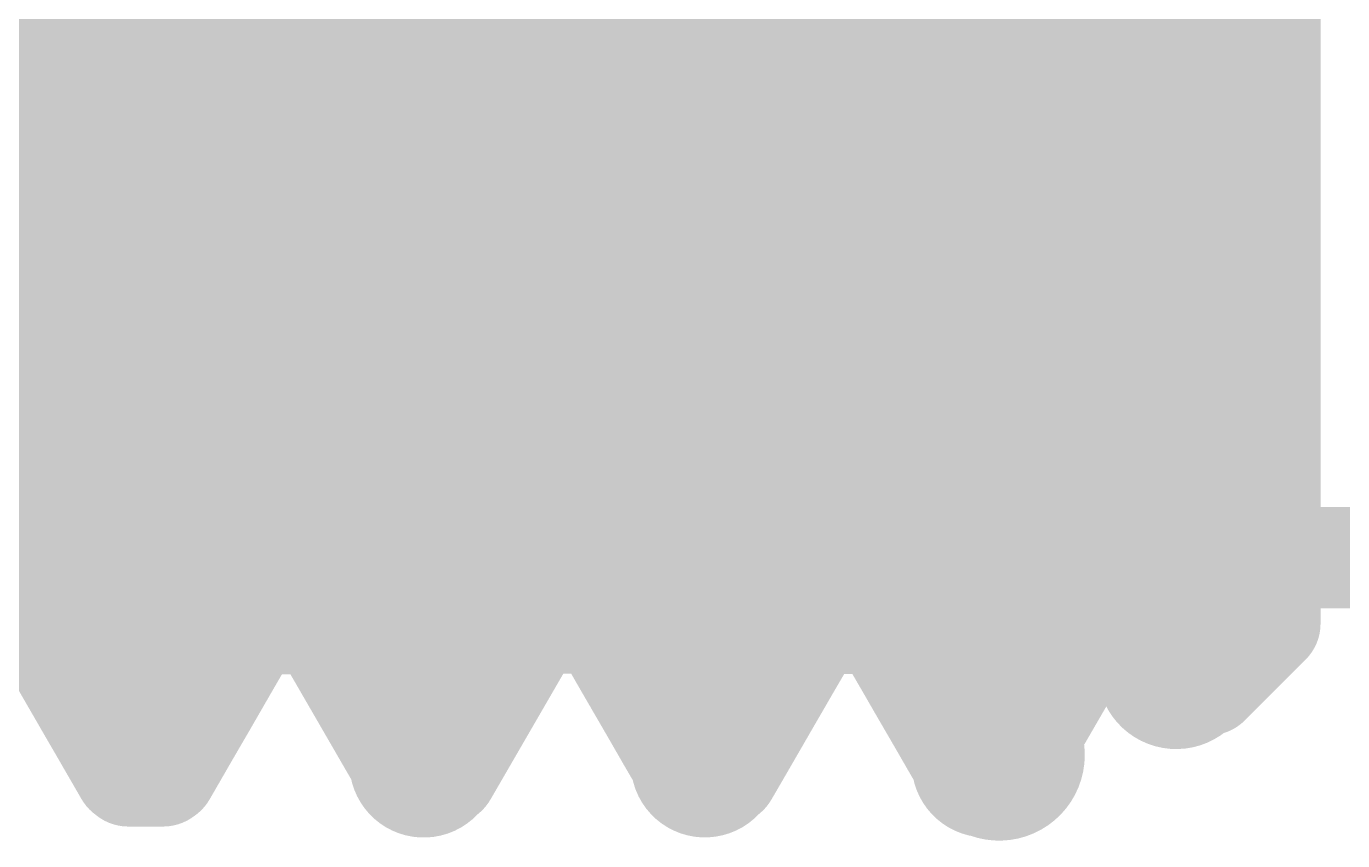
# Model space of a CAD drawing. Header units: millimetres. Extents: x 6.83 to 16.18, y 4.59 to 12.3.
# Drawn here: x 6.8978 to 7.0276, y 5.6337 to 5.714 of the extents above; entities that cross this region are included whole.
import ezdxf

# ---------------------------------------------------------------- set-up
doc = ezdxf.new("R2010")
doc.units = ezdxf.units.MM
doc.header["$MEASUREMENT"] = 0
doc.layers.add('TopOverlay', color=2, linetype='Continuous')

msp = doc.modelspace()

# ---------------------------------------------------------------- linework, layer by layer
at = {"layer": 'TopOverlay', "const_width": 0.01}
for points in [[(7.02041, 5.65514), (7.02041, 5.86714)], [(6.90941, 5.67014), (6.90941, 5.76114)], [(6.95214, 5.70506), (6.95353, 5.73563)], [(6.89348, 5.73255), (6.89484, 5.70298)], [(6.92118, 5.73258), (6.92253, 5.70304)], [(6.97659, 5.73227), (6.97795, 5.7027)], [(6.97975, 5.70317), (6.9811, 5.73273)], [(7.00428, 5.73255), (7.00564, 5.70298)], [(7.01685, 5.71016), (7.01744, 5.73157)], [(6.92452, 5.70683), (6.92559, 5.72992)], [(6.95907, 5.70521), (6.9602, 5.72972)], [(6.94906, 5.72839), (6.95045, 5.69882)], [(6.99754, 5.72829), (6.99893, 5.69868)], [(6.89649, 5.70001), (6.8978, 5.72794)], [(7.0145, 5.70573), (7.01549, 5.7271)], [(6.93038, 5.68643), (6.93238, 5.72687)], [(6.91456, 5.72546), (6.91592, 5.69696)], [(6.94226, 5.72556), (6.94361, 5.697)], [(6.94395, 5.70831), (6.94462, 5.7252)], [(6.96996, 5.72554), (6.97131, 5.69698)], [(6.97165, 5.70833), (6.97232, 5.72521)], [(6.99935, 5.70833), (7.00002, 5.72521)], [(6.90232, 5.72373), (6.90301, 5.70623)], [(6.90578, 5.72375), (6.90647, 5.70622)], [(6.9127, 5.70623), (6.9134, 5.72373)], [(6.93002, 5.72375), (6.93071, 5.70622)], [(6.94076, 5.71499), (6.9411, 5.72389)], [(6.95772, 5.72373), (6.95841, 5.70623)], [(6.9681, 5.70623), (6.9688, 5.72373)], [(6.98542, 5.72373), (6.98611, 5.70623)], [(6.9958, 5.70615), (6.9965, 5.72378)], [(6.93354, 5.7223), (6.93426, 5.70411)], [(6.96124, 5.72228), (6.96196, 5.70409)], [(6.98618, 5.69363), (6.98757, 5.72222)], [(6.98894, 5.72229), (6.98966, 5.70409)], [(7.01039, 5.72212), (7.01124, 5.6917)], [(6.90305, 5.69304), (6.90443, 5.72142)], [(7.00702, 5.69481), (7.00823, 5.71974)], [(6.94041, 5.70636), (6.94076, 5.71499)], [(7.01627, 5.69071), (7.01685, 5.71016)], [(6.94329, 5.69264), (6.94395, 5.70831)], [(6.97099, 5.69266), (6.97165, 5.70833)], [(6.99869, 5.69266), (6.99935, 5.70833)], [(6.90301, 5.70623), (6.9037, 5.69009)], [(6.90647, 5.70622), (6.90716, 5.69001)], [(6.91201, 5.69009), (6.9127, 5.70623)], [(6.92345, 5.68639), (6.92452, 5.70683)], [(6.93071, 5.70622), (6.9314, 5.69001)], [(6.93972, 5.6903), (6.94041, 5.70636)], [(6.95841, 5.70623), (6.9591, 5.69009)], [(6.96741, 5.69009), (6.9681, 5.70623)], [(6.98611, 5.70623), (6.9868, 5.69009)], [(6.99509, 5.68988), (6.9958, 5.70615)], [(6.95076, 5.68016), (6.95214, 5.70506)], [(6.95795, 5.68416), (6.95907, 5.70521)], [(7.01352, 5.68708), (7.0145, 5.70573)], [(6.93426, 5.70411), (6.93498, 5.68746)], [(6.96196, 5.70409), (6.96268, 5.68743)], [(6.98966, 5.70409), (6.99038, 5.68744)], [(6.89484, 5.70298), (6.89619, 5.67891)], [(6.92253, 5.70304), (6.92389, 5.67894)], [(6.97795, 5.7027), (6.97931, 5.67869)], [(6.9784, 5.67924), (6.97975, 5.70317)], [(7.00564, 5.70298), (7.00699, 5.67901)], [(6.89518, 5.67741), (6.89649, 5.70001)], [(6.94262, 5.67839), (6.94329, 5.69264)], [(6.97032, 5.67842), (6.97099, 5.69266)], [(6.99802, 5.67841), (6.99869, 5.69266)], [(7.01124, 5.6917), (7.0121, 5.66813)], [(7.01569, 5.67425), (7.01627, 5.69071)], [(6.9037, 5.69009), (6.90439, 5.67558)], [(6.90716, 5.69001), (6.90786, 5.67555)], [(6.91132, 5.67558), (6.91201, 5.69009)], [(6.9314, 5.69001), (6.93209, 5.67555)], [(6.93903, 5.67582), (6.93972, 5.6903)], [(6.9591, 5.69009), (6.95979, 5.67558)], [(6.96672, 5.67558), (6.96741, 5.69009)], [(6.9868, 5.69009), (6.98749, 5.67558)], [(6.99442, 5.67558), (6.99509, 5.68988)], [(6.93498, 5.68746), (6.9357, 5.67294)], [(6.96268, 5.68743), (6.9634, 5.67291)], [(6.99038, 5.68744), (6.9911, 5.67292)], [(6.92317, 5.68193), (6.92345, 5.6864)], [(6.92975, 5.67668), (6.93038, 5.6864)], [(6.90933, 5.68214), (6.917, 5.68214)], [(6.92289, 5.67759), (6.92317, 5.68193)], [(6.92261, 5.67349), (6.92289, 5.67759)], [(6.94196, 5.66583), (6.94262, 5.67839)], [(6.96966, 5.66586), (6.97032, 5.67842)], [(6.99736, 5.66585), (6.99802, 5.67841)], [(6.92943, 5.67221), (6.92975, 5.67668)], [(6.90439, 5.67558), (6.90509, 5.66306)], [(6.90786, 5.67555), (6.90855, 5.66331)], [(6.91063, 5.66306), (6.91132, 5.67558)], [(6.91427, 5.66655), (6.91479, 5.67582)], [(6.93209, 5.67555), (6.93279, 5.66331)], [(6.93877, 5.67113), (6.93903, 5.67582)], [(6.95979, 5.67558), (6.96049, 5.66306)], [(6.96603, 5.66306), (6.96672, 5.67558)], [(6.98749, 5.67558), (6.98819, 5.66306)], [(6.99379, 5.66367), (6.99442, 5.67558)], [(6.92232, 5.66977), (6.92261, 5.67349)], [(6.9357, 5.67294), (6.93642, 5.66089)], [(6.9634, 5.67291), (6.96412, 5.66087)], [(6.9911, 5.67292), (6.99182, 5.66087)], [(6.92912, 5.66821), (6.92943, 5.67221)], [(6.93851, 5.66655), (6.93877, 5.67113)], [(6.83331, 5.67014), (6.90951, 5.67014)], [(6.92204, 5.66649), (6.92232, 5.66977)], [(6.92881, 5.66477), (6.92912, 5.66821)], [(6.91401, 5.66219), (6.91427, 5.66655)], [(6.92176, 5.66366), (6.92204, 5.66649)], [(6.93825, 5.66219), (6.93851, 5.66655)], [(6.94129, 5.65555), (6.94196, 5.66583)], [(6.969, 5.65557), (6.96966, 5.66586)], [(6.9967, 5.65557), (6.99736, 5.66585)], [(6.90855, 5.66331), (6.90924, 5.65346)], [(6.93279, 5.66331), (6.93348, 5.65346)], [(6.91375, 5.65816), (6.91401, 5.66219)], [(6.93799, 5.65816), (6.93825, 5.66219)], [(6.93642, 5.66089), (6.93714, 5.65112)], [(6.96412, 5.66087), (6.96484, 5.65109)], [(6.99182, 5.66087), (6.99254, 5.6511)], [(7.02041, 5.66164), (7.16941, 5.66164)], [(6.91349, 5.65457), (6.91375, 5.65816)], [(6.93773, 5.65457), (6.93799, 5.65816)], [(6.91952, 5.65407), (6.92035, 5.65551)], [(6.9542, 5.65558), (6.95597, 5.65253)], [(7.0097, 5.65669), (7.01001, 5.65644)], [(6.89224, 5.65513), (6.89904, 5.65513)], [(6.89884, 5.65548), (6.90059, 5.65245)], [(6.89904, 5.65513), (6.89925, 5.65513)], [(6.91323, 5.65149), (6.91349, 5.65457)], [(6.91994, 5.65514), (6.92675, 5.65514)], [(6.92655, 5.65548), (6.92821, 5.65261)], [(6.92675, 5.65514), (6.92694, 5.65514)], [(6.94716, 5.65397), (6.94804, 5.65549)], [(6.94764, 5.6552), (6.95442, 5.6552)], [(6.95442, 5.6552), (6.95465, 5.6552)], [(6.9747, 5.65369), (6.97556, 5.65518)], [(6.97534, 5.65518), (6.98214, 5.65518)], [(6.97556, 5.65518), (6.97574, 5.6555)], [(6.98197, 5.65548), (6.98373, 5.65243)], [(6.98214, 5.65518), (6.98235, 5.65518)], [(7.00256, 5.65397), (7.00344, 5.6555)], [(7.00305, 5.65516), (7.00985, 5.65516)], [(7.00965, 5.65551), (7.01351, 5.64884)], [(7.00985, 5.65516), (7.01006, 5.65516)], [(7.01441, 5.64914), (7.02041, 5.65514)], [(6.91868, 5.65263), (6.91952, 5.65407)], [(6.94628, 5.65245), (6.94716, 5.65397)], [(6.97384, 5.6522), (6.9747, 5.65369)], [(7.00168, 5.65245), (7.00256, 5.65397)], [(6.90059, 5.65245), (6.90147, 5.65094)], [(6.91785, 5.6512), (6.91868, 5.65263)], [(6.92821, 5.65261), (6.92904, 5.65118)], [(6.9454, 5.65093), (6.94628, 5.65245)], [(6.95597, 5.65253), (6.95685, 5.651)], [(6.97297, 5.65071), (6.97384, 5.6522)], [(6.98373, 5.65243), (6.98462, 5.6509)], [(7.0008, 5.65093), (7.00168, 5.65245)], [(6.90147, 5.65094), (6.90234, 5.64943)], [(6.91297, 5.64886), (6.91323, 5.65149)], [(6.91702, 5.64976), (6.91785, 5.6512)], [(6.92904, 5.65118), (6.92987, 5.64974)], [(6.94452, 5.64941), (6.9454, 5.65093)], [(6.95685, 5.651), (6.95773, 5.64948)], [(6.97211, 5.64922), (6.97297, 5.65071)], [(6.98462, 5.6509), (6.9855, 5.64937)], [(6.99992, 5.64941), (7.0008, 5.65093)], [(6.90234, 5.64943), (6.90322, 5.64791)], [(6.91619, 5.64832), (6.91702, 5.64976)], [(6.92987, 5.64974), (6.9307, 5.64831)], [(6.94364, 5.64789), (6.94452, 5.64941)], [(6.95773, 5.64948), (6.95862, 5.64795)], [(6.97125, 5.64774), (6.97211, 5.64922)], [(6.9855, 5.64937), (6.98638, 5.64785)], [(6.99904, 5.64789), (6.99992, 5.64941)], [(6.90322, 5.64791), (6.90409, 5.6464)], [(6.91536, 5.64688), (6.91619, 5.64832)], [(6.9307, 5.64831), (6.93153, 5.64687)], [(6.94276, 5.64637), (6.94364, 5.64789)], [(6.95862, 5.64795), (6.9595, 5.64643)], [(6.97039, 5.64625), (6.97125, 5.64774)], [(6.98638, 5.64785), (6.98727, 5.64632)], [(6.99816, 5.64637), (6.99904, 5.64789)], [(6.91452, 5.64544), (6.91536, 5.64688)], [(6.93153, 5.64687), (6.93236, 5.64544)], [(6.93643, 5.64251), (6.93695, 5.64656)], [(6.9595, 5.64643), (6.96038, 5.6449)], [(6.90409, 5.6464), (6.90497, 5.64489)], [(6.91369, 5.64401), (6.91452, 5.64544)], [(6.93236, 5.64544), (6.93319, 5.644)], [(6.94188, 5.64485), (6.94276, 5.64637)], [(6.96953, 5.64476), (6.97039, 5.64625)], [(6.98727, 5.64632), (6.98815, 5.6448)], [(6.99728, 5.64485), (6.99816, 5.64637)], [(6.90497, 5.64489), (6.90584, 5.64338)], [(6.91203, 5.64113), (6.91369, 5.64401)], [(6.91219, 5.64251), (6.91245, 5.64448)], [(6.93319, 5.644), (6.93402, 5.64257)], [(6.941, 5.64333), (6.94188, 5.64485)], [(6.96038, 5.6449), (6.96126, 5.64337)], [(6.96867, 5.64327), (6.96953, 5.64476)], [(6.98815, 5.6448), (6.98903, 5.64327)], [(6.9964, 5.64333), (6.99728, 5.64485)], [(6.90584, 5.64338), (6.90672, 5.64186)], [(6.93402, 5.64257), (6.93485, 5.64113)], [(6.93924, 5.64029), (6.941, 5.64333)], [(6.96126, 5.64337), (6.96215, 5.64185)], [(6.96694, 5.64029), (6.96867, 5.64327)], [(6.98903, 5.64327), (6.98991, 5.64175)], [(6.99464, 5.64029), (6.9964, 5.64333)], [(6.90672, 5.64186), (6.90759, 5.64035)], [(6.96215, 5.64185), (6.96303, 5.64032)], [(6.98991, 5.64175), (6.9908, 5.64022)], [(6.90786, 5.64014), (6.91132, 5.64014)], [(6.91155, 5.6403), (6.91203, 5.64113)], [(6.93485, 5.64113), (6.9353, 5.64036)], [(6.93556, 5.64014), (6.93902, 5.64014)], [(6.96326, 5.64014), (6.96672, 5.64014)], [(6.99096, 5.64014), (6.99442, 5.64014)]]:
    msp.add_lwpolyline(points, dxfattribs=at)
at = {"layer": 'TopOverlay', "const_width": 0.005}
for points in [[(6.93826, 5.71499, 1), (6.94326, 5.71499, 1)], [(6.93826, 5.71499, 1), (6.94326, 5.71499, 1)], [(7.01435, 5.71016, 1), (7.01935, 5.71016, 1)], [(7.01435, 5.71016, 1), (7.01935, 5.71016, 1)], [(6.94145, 5.70831, 1), (6.94645, 5.70831, 1)], [(6.94145, 5.70831, 1), (6.94645, 5.70831, 1)], [(6.96915, 5.70833, 1), (6.97415, 5.70833, 1)], [(6.96915, 5.70833, 1), (6.97415, 5.70833, 1)], [(6.99685, 5.70833, 1), (7.00185, 5.70833, 1)], [(6.99685, 5.70833, 1), (7.00185, 5.70833, 1)], [(6.90051, 5.70623, 1), (6.90551, 5.70623, 1)], [(6.90051, 5.70623, 1), (6.90551, 5.70623, 1)], [(6.90397, 5.70622, 1), (6.90897, 5.70622, 1)], [(6.90397, 5.70622, 1), (6.90897, 5.70622, 1)], [(6.9102, 5.70623, 1), (6.9152, 5.70623, 1)], [(6.9102, 5.70623, 1), (6.9152, 5.70623, 1)], [(6.92202, 5.70683, 1), (6.92702, 5.70683, 1)], [(6.92202, 5.70683, 1), (6.92702, 5.70683, 1)], [(6.92821, 5.70622, 1), (6.93321, 5.70622, 1)], [(6.92821, 5.70622, 1), (6.93321, 5.70622, 1)], [(6.93791, 5.70636, 1), (6.94291, 5.70636, 1)], [(6.93791, 5.70636, 1), (6.94291, 5.70636, 1)], [(6.95591, 5.70623, 1), (6.96091, 5.70623, 1)], [(6.95591, 5.70623, 1), (6.96091, 5.70623, 1)], [(6.9656, 5.70623, 1), (6.9706, 5.70623, 1)], [(6.9656, 5.70623, 1), (6.9706, 5.70623, 1)], [(6.98361, 5.70623, 1), (6.98861, 5.70623, 1)], [(6.98361, 5.70623, 1), (6.98861, 5.70623, 1)], [(6.9933, 5.70615, 1), (6.9983, 5.70615, 1)], [(6.9933, 5.70615, 1), (6.9983, 5.70615, 1)], [(6.94964, 5.70506, 1), (6.95464, 5.70506, 1)], [(6.94964, 5.70506, 1), (6.95464, 5.70506, 1)], [(6.95657, 5.70521, 1), (6.96157, 5.70521, 1)], [(6.95657, 5.70521, 1), (6.96157, 5.70521, 1)], [(7.012, 5.70573, 1), (7.017, 5.70573, 1)], [(7.012, 5.70573, 1), (7.017, 5.70573, 1)], [(6.93176, 5.70411, 1), (6.93676, 5.70411, 1)], [(6.93176, 5.70411, 1), (6.93676, 5.70411, 1)], [(6.95946, 5.70409, 1), (6.96446, 5.70409, 1)], [(6.95946, 5.70409, 1), (6.96446, 5.70409, 1)], [(6.98716, 5.70409, 1), (6.99216, 5.70409, 1)], [(6.98716, 5.70409, 1), (6.99216, 5.70409, 1)], [(6.89234, 5.70298, 1), (6.89734, 5.70298, 1)], [(6.89234, 5.70298, 1), (6.89734, 5.70298, 1)], [(6.92003, 5.70304, 1), (6.92503, 5.70304, 1)], [(6.92003, 5.70304, 1), (6.92503, 5.70304, 1)], [(6.97545, 5.7027, 1), (6.98045, 5.7027, 1)], [(6.97545, 5.7027, 1), (6.98045, 5.7027, 1)], [(6.97725, 5.70317, 1), (6.98225, 5.70317, 1)], [(6.97725, 5.70317, 1), (6.98225, 5.70317, 1)], [(7.00314, 5.70298, 1), (7.00814, 5.70298, 1)], [(7.00314, 5.70298, 1), (7.00814, 5.70298, 1)], [(6.89399, 5.70001, 1), (6.89899, 5.70001, 1)], [(6.89399, 5.70001, 1), (6.89899, 5.70001, 1)], [(6.94795, 5.69882, 1), (6.95295, 5.69882, 1)], [(6.94795, 5.69882, 1), (6.95295, 5.69882, 1)], [(6.99643, 5.69868, 1), (7.00143, 5.69868, 1)], [(6.99643, 5.69868, 1), (7.00143, 5.69868, 1)], [(6.91342, 5.69696, 1), (6.91842, 5.69696, 1)], [(6.91342, 5.69696, 1), (6.91842, 5.69696, 1)], [(6.94111, 5.697, 1), (6.94611, 5.697, 1)], [(6.94111, 5.697, 1), (6.94611, 5.697, 1)], [(6.96881, 5.69698, 1), (6.97381, 5.69698, 1)], [(6.96881, 5.69698, 1), (6.97381, 5.69698, 1)], [(7.00452, 5.69481, 1), (7.00952, 5.69481, 1)], [(7.00452, 5.69481, 1), (7.00952, 5.69481, 1)], [(6.98368, 5.69363, 1), (6.98868, 5.69363, 1)], [(6.98368, 5.69363, 1), (6.98868, 5.69363, 1)], [(6.90055, 5.69304, 1), (6.90555, 5.69304, 1)], [(6.90055, 5.69304, 1), (6.90555, 5.69304, 1)], [(6.94079, 5.69264, 1), (6.94579, 5.69264, 1)], [(6.94079, 5.69264, 1), (6.94579, 5.69264, 1)], [(6.96849, 5.69266, 1), (6.97349, 5.69266, 1)], [(6.96849, 5.69266, 1), (6.97349, 5.69266, 1)], [(6.99619, 5.69266, 1), (7.00119, 5.69266, 1)], [(6.99619, 5.69266, 1), (7.00119, 5.69266, 1)], [(7.00874, 5.6917, 1), (7.01374, 5.6917, 1)], [(7.00874, 5.6917, 1), (7.01374, 5.6917, 1)], [(7.01377, 5.69071, 1), (7.01877, 5.69071, 1)], [(7.01377, 5.69071, 1), (7.01877, 5.69071, 1)], [(6.9012, 5.69009, 1), (6.9062, 5.69009, 1)], [(6.9012, 5.69009, 1), (6.9062, 5.69009, 1)], [(6.90466, 5.69001, 1), (6.90966, 5.69001, 1)], [(6.90466, 5.69001, 1), (6.90966, 5.69001, 1)], [(6.90951, 5.69009, 1), (6.91451, 5.69009, 1)], [(6.90951, 5.69009, 1), (6.91451, 5.69009, 1)], [(6.9289, 5.69001, 1), (6.9339, 5.69001, 1)], [(6.9289, 5.69001, 1), (6.9339, 5.69001, 1)], [(6.93722, 5.6903, 1), (6.94222, 5.6903, 1)], [(6.93722, 5.6903, 1), (6.94222, 5.6903, 1)], [(6.9566, 5.69009, 1), (6.9616, 5.69009, 1)], [(6.9566, 5.69009, 1), (6.9616, 5.69009, 1)], [(6.96491, 5.69009, 1), (6.96991, 5.69009, 1)], [(6.96491, 5.69009, 1), (6.96991, 5.69009, 1)], [(6.9843, 5.69009, 1), (6.9893, 5.69009, 1)], [(6.9843, 5.69009, 1), (6.9893, 5.69009, 1)], [(6.99259, 5.68988, 1), (6.99759, 5.68988, 1)], [(6.99259, 5.68988, 1), (6.99759, 5.68988, 1)], [(6.93248, 5.68746, 1), (6.93748, 5.68746, 1)], [(6.93248, 5.68746, 1), (6.93748, 5.68746, 1)], [(6.96018, 5.68743, 1), (6.96518, 5.68743, 1)], [(6.96018, 5.68743, 1), (6.96518, 5.68743, 1)], [(6.98788, 5.68744, 1), (6.99288, 5.68744, 1)], [(6.98788, 5.68744, 1), (6.99288, 5.68744, 1)], [(7.01102, 5.68708, 1), (7.01602, 5.68708, 1)], [(7.01102, 5.68708, 1), (7.01602, 5.68708, 1)], [(6.92095, 5.6864, 1), (6.92595, 5.6864, 1)], [(6.92095, 5.68639, 1), (6.92595, 5.68639, 1)], [(6.92788, 5.68643, 1), (6.93288, 5.68643, 1)], [(6.92788, 5.6864, 1), (6.93288, 5.6864, 1)], [(6.95545, 5.68416, 1), (6.96045, 5.68416, 1)], [(6.95545, 5.68416, 1), (6.96045, 5.68416, 1)], [(6.90683, 5.68214, 1), (6.91183, 5.68214, 1)], [(6.9145, 5.68214, 1), (6.9195, 5.68214, 1)], [(6.92067, 5.68193, 1), (6.92567, 5.68193, 1)], [(6.92067, 5.68193, 1), (6.92567, 5.68193, 1)], [(6.89369, 5.67891, 1), (6.89869, 5.67891, 1)], [(6.89369, 5.67891, 1), (6.89869, 5.67891, 1)], [(6.92139, 5.67894, 1), (6.92639, 5.67894, 1)], [(6.92139, 5.67894, 1), (6.92639, 5.67894, 1)], [(6.94826, 5.68016, 1), (6.95326, 5.68016, 1)], [(6.94826, 5.68016, 1), (6.95326, 5.68016, 1)], [(6.9759, 5.67924, 1), (6.9809, 5.67924, 1)], [(6.9759, 5.67924, 1), (6.9809, 5.67924, 1)], [(7.00449, 5.67901, 1), (7.00949, 5.67901, 1)], [(7.00449, 5.67901, 1), (7.00949, 5.67901, 1)], [(6.92039, 5.67759, 1), (6.92539, 5.67759, 1)], [(6.92039, 5.67759, 1), (6.92539, 5.67759, 1)], [(6.94012, 5.67839, 1), (6.94512, 5.67839, 1)], [(6.94012, 5.67839, 1), (6.94512, 5.67839, 1)], [(6.96782, 5.67842, 1), (6.97282, 5.67842, 1)], [(6.96782, 5.67842, 1), (6.97282, 5.67842, 1)], [(6.97681, 5.67869, 1), (6.98181, 5.67869, 1)], [(6.97681, 5.67869, 1), (6.98181, 5.67869, 1)], [(6.99552, 5.67841, 1), (7.00052, 5.67841, 1)], [(6.99552, 5.67841, 1), (7.00052, 5.67841, 1)], [(6.89268, 5.67741, 1), (6.89768, 5.67741, 1)], [(6.89268, 5.67741, 1), (6.89768, 5.67741, 1)], [(6.92725, 5.67668, 1), (6.93225, 5.67668, 1)], [(6.92725, 5.67668, 1), (6.93225, 5.67668, 1)], [(6.90189, 5.67558, 1), (6.90689, 5.67558, 1)], [(6.90189, 5.67558, 1), (6.90689, 5.67558, 1)], [(6.90536, 5.67555, 1), (6.91036, 5.67555, 1)], [(6.90536, 5.67555, 1), (6.91036, 5.67555, 1)], [(6.90882, 5.67558, 1), (6.91382, 5.67558, 1)], [(6.90882, 5.67558, 1), (6.91382, 5.67558, 1)], [(6.91229, 5.67582, 1), (6.91729, 5.67582, 1)], [(6.92959, 5.67555, 1), (6.93459, 5.67555, 1)], [(6.92959, 5.67555, 1), (6.93459, 5.67555, 1)], [(6.93653, 5.67582, 1), (6.94153, 5.67582, 1)], [(6.93653, 5.67582, 1), (6.94153, 5.67582, 1)], [(6.94933, 5.6755, 1), (6.95433, 5.6755, 1)], [(6.94933, 5.6755, 1), (6.95433, 5.6755, 1)], [(6.95729, 5.67558, 1), (6.96229, 5.67558, 1)], [(6.95729, 5.67558, 1), (6.96229, 5.67558, 1)], [(6.96422, 5.67558, 1), (6.96922, 5.67558, 1)], [(6.96422, 5.67558, 1), (6.96922, 5.67558, 1)], [(6.98499, 5.67558, 1), (6.98999, 5.67558, 1)], [(6.98499, 5.67558, 1), (6.98999, 5.67558, 1)], [(6.99192, 5.67558, 1), (6.99692, 5.67558, 1)], [(6.99192, 5.67558, 1), (6.99692, 5.67558, 1)], [(6.99781, 5.67538, 1), (7.00281, 5.67538, 1)], [(6.99781, 5.67538, 1), (7.00281, 5.67538, 1)], [(7.00331, 5.67507, 1), (7.00831, 5.67507, 1)], [(7.00331, 5.67507, 1), (7.00831, 5.67507, 1)], [(6.91477, 5.67446, 1), (6.91977, 5.67446, 1)], [(6.91477, 5.67446, 1), (6.91977, 5.67446, 1)], [(6.94247, 5.67459, 1), (6.94747, 5.67459, 1)], [(6.94247, 5.67459, 1), (6.94747, 5.67459, 1)], [(6.97017, 5.67458, 1), (6.97517, 5.67458, 1)], [(6.97017, 5.67458, 1), (6.97517, 5.67458, 1)], [(7.01319, 5.67425, 1), (7.01819, 5.67425, 1)], [(7.01319, 5.67425, 1), (7.01819, 5.67425, 1)], [(6.92011, 5.67349, 1), (6.92511, 5.67349, 1)], [(6.92011, 5.67349, 1), (6.92511, 5.67349, 1)], [(6.9332, 5.67294, 1), (6.9382, 5.67294, 1)], [(6.9332, 5.67294, 1), (6.9382, 5.67294, 1)], [(6.9609, 5.67291, 1), (6.9659, 5.67291, 1)], [(6.9609, 5.67291, 1), (6.9659, 5.67291, 1)], [(6.9886, 5.67292, 1), (6.9936, 5.67292, 1)], [(6.9886, 5.67292, 1), (6.9936, 5.67292, 1)], [(6.89917, 5.67128, 1), (6.90417, 5.67128, 1)], [(6.89917, 5.67128, 1), (6.90417, 5.67128, 1)], [(6.92693, 5.67221, 1), (6.93193, 5.67221, 1)], [(6.92693, 5.67221, 1), (6.93193, 5.67221, 1)], [(6.93627, 5.67113, 1), (6.94127, 5.67113, 1)], [(6.93627, 5.67113, 1), (6.94127, 5.67113, 1)], [(6.9823, 5.67182, 1), (6.9873, 5.67182, 1)], [(6.9823, 5.67182, 1), (6.9873, 5.67182, 1)], [(7.01003, 5.672, 1), (7.01503, 5.672, 1)], [(7.01003, 5.672, 1), (7.01503, 5.672, 1)], [(6.90691, 5.67014, 1), (6.91191, 5.67014, 1)], [(6.90701, 5.67014, 1), (6.91201, 5.67014, 1)], [(6.91982, 5.66977, 1), (6.92482, 5.66977, 1)], [(6.91982, 5.66977, 1), (6.92482, 5.66977, 1)], [(6.92662, 5.66821, 1), (6.93162, 5.66821, 1)], [(6.92662, 5.66821, 1), (6.93162, 5.66821, 1)], [(7.0096, 5.66813, 1), (7.0146, 5.66813, 1)], [(7.0096, 5.66813, 1), (7.0146, 5.66813, 1)], [(6.91177, 5.66655, 1), (6.91677, 5.66655, 1)], [(6.91177, 5.66655, 1), (6.91677, 5.66655, 1)], [(6.91954, 5.66649, 1), (6.92454, 5.66649, 1)], [(6.91954, 5.66649, 1), (6.92454, 5.66649, 1)], [(6.93601, 5.66655, 1), (6.94101, 5.66655, 1)], [(6.93601, 5.66655, 1), (6.94101, 5.66655, 1)], [(6.92631, 5.66477, 1), (6.93131, 5.66477, 1)], [(6.92631, 5.66477, 1), (6.93131, 5.66477, 1)], [(6.93946, 5.66583, 1), (6.94446, 5.66583, 1)], [(6.93946, 5.66583, 1), (6.94446, 5.66583, 1)], [(6.96716, 5.66586, 1), (6.97216, 5.66586, 1)], [(6.96716, 5.66586, 1), (6.97216, 5.66586, 1)], [(6.99486, 5.66585, 1), (6.99986, 5.66585, 1)], [(6.99486, 5.66585, 1), (6.99986, 5.66585, 1)], [(6.90605, 5.66331, 1), (6.91105, 5.66331, 1)], [(6.90605, 5.66331, 1), (6.91105, 5.66331, 1)], [(6.91926, 5.66366, 1), (6.92426, 5.66366, 1)], [(6.91926, 5.66366, 1), (6.92426, 5.66366, 1)], [(6.93029, 5.66331, 1), (6.93529, 5.66331, 1)], [(6.93029, 5.66331, 1), (6.93529, 5.66331, 1)], [(6.99129, 5.66367, 1), (6.99629, 5.66367, 1)], [(6.99129, 5.66367, 1), (6.99629, 5.66367, 1)], [(6.90259, 5.66306, 1), (6.90759, 5.66306, 1)], [(6.90259, 5.66306, 1), (6.90759, 5.66306, 1)], [(6.90813, 5.66306, 1), (6.91313, 5.66306, 1)], [(6.90813, 5.66306, 1), (6.91313, 5.66306, 1)], [(6.91151, 5.66219, 1), (6.91651, 5.66219, 1)], [(6.91151, 5.66219, 1), (6.91651, 5.66219, 1)], [(6.93575, 5.66219, 1), (6.94075, 5.66219, 1)], [(6.93575, 5.66219, 1), (6.94075, 5.66219, 1)], [(6.94688, 5.66258, 1), (6.95188, 5.66258, 1)], [(6.94688, 5.66258, 1), (6.95188, 5.66258, 1)], [(6.95799, 5.66306, 1), (6.96299, 5.66306, 1)], [(6.95799, 5.66306, 1), (6.96299, 5.66306, 1)], [(6.96353, 5.66306, 1), (6.96853, 5.66306, 1)], [(6.96353, 5.66306, 1), (6.96853, 5.66306, 1)], [(6.97455, 5.66225, 1), (6.97955, 5.66225, 1)], [(6.97455, 5.66225, 1), (6.97955, 5.66225, 1)], [(6.97817, 5.66212, 1), (6.98317, 5.66212, 1)], [(6.97817, 5.66212, 1), (6.98317, 5.66212, 1)], [(6.98569, 5.66306, 1), (6.99069, 5.66306, 1)], [(6.98569, 5.66306, 1), (6.99069, 5.66306, 1)], [(7.00585, 5.66215, 1), (7.01085, 5.66215, 1)], [(7.00585, 5.66215, 1), (7.01085, 5.66215, 1)], [(6.91898, 5.66132, 1), (6.92398, 5.66132, 1)], [(6.91898, 5.66132, 1), (6.92398, 5.66132, 1)], [(6.92599, 5.6619, 1), (6.93099, 5.6619, 1)], [(6.92599, 5.6619, 1), (6.93099, 5.6619, 1)], [(6.93392, 5.66089, 1), (6.93892, 5.66089, 1)], [(6.93392, 5.66089, 1), (6.93892, 5.66089, 1)], [(6.96162, 5.66087, 1), (6.96662, 5.66087, 1)], [(6.96162, 5.66087, 1), (6.96662, 5.66087, 1)], [(6.98932, 5.66087, 1), (6.99432, 5.66087, 1)], [(6.98932, 5.66087, 1), (6.99432, 5.66087, 1)], [(7.0021, 5.6609, 1), (7.0071, 5.6609, 1)], [(7.0021, 5.6609, 1), (7.0071, 5.6609, 1)], [(7.01791, 5.66164, 1), (7.02291, 5.66164, 1)], [(6.91612, 5.66012, 1), (6.92112, 5.66012, 1)], [(6.91612, 5.66012, 1), (6.92112, 5.66012, 1)], [(6.9187, 5.65941, 1), (6.9237, 5.65941, 1)], [(6.9187, 5.65941, 1), (6.9237, 5.65941, 1)], [(6.92568, 5.65963, 1), (6.93068, 5.65963, 1)], [(6.92568, 5.65963, 1), (6.93068, 5.65963, 1)], [(6.95072, 5.66004, 1), (6.95572, 5.66004, 1)], [(6.95072, 5.66004, 1), (6.95572, 5.66004, 1)], [(6.89778, 5.65844, 1), (6.90278, 5.65844, 1)], [(6.89778, 5.65844, 1), (6.90278, 5.65844, 1)], [(6.91125, 5.65816, 1), (6.91625, 5.65816, 1)], [(6.91125, 5.65816, 1), (6.91625, 5.65816, 1)], [(6.93549, 5.65816, 1), (6.94049, 5.65816, 1)], [(6.93549, 5.65816, 1), (6.94049, 5.65816, 1)], [(6.9532, 5.65839, 1), (6.9582, 5.65839, 1)], [(6.92536, 5.65792, 1), (6.93036, 5.65792, 1)], [(6.92536, 5.65792, 1), (6.93036, 5.65792, 1)], [(6.8964, 5.6556, 1), (6.9014, 5.6556, 1)], [(6.8964, 5.6556, 1), (6.9014, 5.6556, 1)], [(6.91748, 5.65564, 1), (6.92248, 5.65564, 1)], [(6.91785, 5.65551, 1), (6.92285, 5.65551, 1)], [(6.91814, 5.65632, 1), (6.92314, 5.65632, 1)], [(6.9241, 5.6561, 1), (6.9291, 5.6561, 1)], [(6.93879, 5.65555, 1), (6.94379, 5.65555, 1)], [(6.93879, 5.65555, 1), (6.94379, 5.65555, 1)], [(6.94518, 5.65655, 1), (6.95018, 5.65655, 1)], [(6.94549, 5.65634, 1), (6.95049, 5.65634, 1)], [(6.9517, 5.65558, 1), (6.9567, 5.65558, 1)], [(6.9521, 5.65611, 1), (6.9571, 5.65611, 1)], [(6.9665, 5.65557, 1), (6.9715, 5.65557, 1)], [(6.9665, 5.65557, 1), (6.9715, 5.65557, 1)], [(6.97288, 5.65657, 1), (6.97788, 5.65657, 1)], [(6.97319, 5.65647, 1), (6.97819, 5.65647, 1)], [(6.97953, 5.65646, 1), (6.98453, 5.65646, 1)], [(6.97953, 5.65646, 1), (6.98453, 5.65646, 1)], [(6.9942, 5.65557, 1), (6.9992, 5.65557, 1)], [(6.9942, 5.65557, 1), (6.9992, 5.65557, 1)], [(7.00059, 5.65658, 1), (7.00559, 5.65658, 1)], [(7.00089, 5.65658, 1), (7.00589, 5.65658, 1)], [(7.0072, 5.65669, 1), (7.0122, 5.65669, 1)], [(7.0072, 5.65669, 1), (7.0122, 5.65669, 1)], [(7.00751, 5.65644, 1), (7.01251, 5.65644, 1)], [(7.00806, 5.65599, 1), (7.01306, 5.65599, 1)], [(6.89634, 5.65548, 1), (6.90134, 5.65548, 1)], [(6.89654, 5.65513, 1), (6.90154, 5.65513, 1)], [(6.89654, 5.65513, 1), (6.90154, 5.65513, 1)], [(6.89675, 5.65513, 1), (6.90175, 5.65513, 1)], [(6.91099, 5.65457, 1), (6.91599, 5.65457, 1)], [(6.91099, 5.65457, 1), (6.91599, 5.65457, 1)], [(6.91744, 5.65514, 1), (6.92244, 5.65514, 1)], [(6.92405, 5.65548, 1), (6.92905, 5.65548, 1)], [(6.92425, 5.65514, 1), (6.92925, 5.65514, 1)], [(6.92425, 5.65514, 1), (6.92925, 5.65514, 1)], [(6.92444, 5.65514, 1), (6.92944, 5.65514, 1)], [(6.92474, 5.65544, 1), (6.92974, 5.65544, 1)], [(6.93523, 5.65457, 1), (6.94023, 5.65457, 1)], [(6.93523, 5.65457, 1), (6.94023, 5.65457, 1)], [(6.94514, 5.6552, 1), (6.95014, 5.6552, 1)], [(6.94554, 5.65549, 1), (6.95054, 5.65549, 1)], [(6.95192, 5.6552, 1), (6.95692, 5.6552, 1)], [(6.95192, 5.6552, 1), (6.95692, 5.6552, 1)], [(6.95215, 5.6552, 1), (6.95715, 5.6552, 1)], [(6.97284, 5.65518, 1), (6.97784, 5.65518, 1)], [(6.97306, 5.65518, 1), (6.97806, 5.65518, 1)], [(6.97306, 5.65518, 1), (6.97806, 5.65518, 1)], [(6.97324, 5.6555, 1), (6.97824, 5.6555, 1)], [(6.97947, 5.65548, 1), (6.98447, 5.65548, 1)], [(6.97964, 5.65518, 1), (6.98464, 5.65518, 1)], [(6.97964, 5.65518, 1), (6.98464, 5.65518, 1)], [(6.97985, 5.65518, 1), (6.98485, 5.65518, 1)], [(7.00055, 5.65516, 1), (7.00555, 5.65516, 1)], [(7.00094, 5.6555, 1), (7.00594, 5.6555, 1)], [(7.00715, 5.65551, 1), (7.01215, 5.65551, 1)], [(7.00735, 5.65516, 1), (7.01235, 5.65516, 1)], [(7.00735, 5.65516, 1), (7.01235, 5.65516, 1)], [(7.00756, 5.65516, 1), (7.01256, 5.65516, 1)], [(7.01791, 5.65514, 1), (7.02291, 5.65514, 1)], [(7.01791, 5.65514, 1), (7.02291, 5.65514, 1)], [(6.90328, 5.65313, 1), (6.90828, 5.65313, 1)], [(6.90328, 5.65313, 1), (6.90828, 5.65313, 1)], [(6.90674, 5.65346, 1), (6.91174, 5.65346, 1)], [(6.90674, 5.65346, 1), (6.91174, 5.65346, 1)], [(6.90743, 5.65313, 1), (6.91243, 5.65313, 1)], [(6.90743, 5.65313, 1), (6.91243, 5.65313, 1)], [(6.91702, 5.65407, 1), (6.92202, 5.65407, 1)], [(6.91702, 5.65407, 1), (6.92202, 5.65407, 1)], [(6.93098, 5.65346, 1), (6.93598, 5.65346, 1)], [(6.93098, 5.65346, 1), (6.93598, 5.65346, 1)], [(6.94466, 5.65397, 1), (6.94966, 5.65397, 1)], [(6.94466, 5.65397, 1), (6.94966, 5.65397, 1)], [(6.95868, 5.65313, 1), (6.96368, 5.65313, 1)], [(6.95868, 5.65313, 1), (6.96368, 5.65313, 1)], [(6.96283, 5.65313, 1), (6.96783, 5.65313, 1)], [(6.96283, 5.65313, 1), (6.96783, 5.65313, 1)], [(6.9722, 5.65369, 1), (6.9772, 5.65369, 1)], [(6.9722, 5.65369, 1), (6.9772, 5.65369, 1)], [(6.98638, 5.65313, 1), (6.99138, 5.65313, 1)], [(6.98638, 5.65313, 1), (6.99138, 5.65313, 1)], [(6.9906, 5.65375, 1), (6.9956, 5.65375, 1)], [(6.9906, 5.65375, 1), (6.9956, 5.65375, 1)], [(7.00006, 5.65397, 1), (7.00506, 5.65397, 1)], [(7.00006, 5.65397, 1), (7.00506, 5.65397, 1)], [(7.01204, 5.65299, 1), (7.01704, 5.65299, 1)], [(6.89809, 5.65245, 1), (6.90309, 5.65245, 1)], [(6.89809, 5.65245, 1), (6.90309, 5.65245, 1)], [(6.91618, 5.65263, 1), (6.92118, 5.65263, 1)], [(6.91618, 5.65263, 1), (6.92118, 5.65263, 1)], [(6.92571, 5.65261, 1), (6.93071, 5.65261, 1)], [(6.92571, 5.65261, 1), (6.93071, 5.65261, 1)], [(6.94378, 5.65245, 1), (6.94878, 5.65245, 1)], [(6.94378, 5.65245, 1), (6.94878, 5.65245, 1)], [(6.95347, 5.65253, 1), (6.95847, 5.65253, 1)], [(6.95347, 5.65253, 1), (6.95847, 5.65253, 1)], [(6.97134, 5.6522, 1), (6.97634, 5.6522, 1)], [(6.97134, 5.6522, 1), (6.97634, 5.6522, 1)], [(6.98123, 5.65243, 1), (6.98623, 5.65243, 1)], [(6.98123, 5.65243, 1), (6.98623, 5.65243, 1)], [(6.99918, 5.65245, 1), (7.00418, 5.65245, 1)], [(6.99918, 5.65245, 1), (7.00418, 5.65245, 1)], [(7.01045, 5.65266, 1), (7.01545, 5.65266, 1)], [(7.01045, 5.65266, 1), (7.01545, 5.65266, 1)], [(6.89897, 5.65094, 1), (6.90397, 5.65094, 1)], [(6.89897, 5.65094, 1), (6.90397, 5.65094, 1)], [(6.91073, 5.65149, 1), (6.91573, 5.65149, 1)], [(6.91073, 5.65149, 1), (6.91573, 5.65149, 1)], [(6.91535, 5.6512, 1), (6.92035, 5.6512, 1)], [(6.91535, 5.6512, 1), (6.92035, 5.6512, 1)], [(6.92654, 5.65118, 1), (6.93154, 5.65118, 1)], [(6.92654, 5.65118, 1), (6.93154, 5.65118, 1)], [(6.93464, 5.65112, 1), (6.93964, 5.65112, 1)], [(6.93464, 5.65112, 1), (6.93964, 5.65112, 1)], [(6.9429, 5.65093, 1), (6.9479, 5.65093, 1)], [(6.9429, 5.65093, 1), (6.9479, 5.65093, 1)], [(6.95435, 5.651, 1), (6.95935, 5.651, 1)], [(6.95435, 5.651, 1), (6.95935, 5.651, 1)], [(6.96234, 5.65109, 1), (6.96734, 5.65109, 1)], [(6.96234, 5.65109, 1), (6.96734, 5.65109, 1)], [(6.97047, 5.65071, 1), (6.97547, 5.65071, 1)], [(6.97047, 5.65071, 1), (6.97547, 5.65071, 1)], [(6.98212, 5.6509, 1), (6.98712, 5.6509, 1)], [(6.98212, 5.6509, 1), (6.98712, 5.6509, 1)], [(6.99004, 5.6511, 1), (6.99504, 5.6511, 1)], [(6.99004, 5.6511, 1), (6.99504, 5.6511, 1)], [(6.9983, 5.65093, 1), (7.0033, 5.65093, 1)], [(6.9983, 5.65093, 1), (7.0033, 5.65093, 1)], [(6.89984, 5.64943, 1), (6.90484, 5.64943, 1)], [(6.89984, 5.64943, 1), (6.90484, 5.64943, 1)], [(6.91452, 5.64976, 1), (6.91952, 5.64976, 1)], [(6.91452, 5.64976, 1), (6.91952, 5.64976, 1)], [(6.92737, 5.64974, 1), (6.93237, 5.64974, 1)], [(6.92737, 5.64974, 1), (6.93237, 5.64974, 1)], [(6.94202, 5.64941, 1), (6.94702, 5.64941, 1)], [(6.94202, 5.64941, 1), (6.94702, 5.64941, 1)], [(6.95523, 5.64948, 1), (6.96023, 5.64948, 1)], [(6.95523, 5.64948, 1), (6.96023, 5.64948, 1)], [(6.96961, 5.64922, 1), (6.97461, 5.64922, 1)], [(6.96961, 5.64922, 1), (6.97461, 5.64922, 1)], [(6.983, 5.64937, 1), (6.988, 5.64937, 1)], [(6.983, 5.64937, 1), (6.988, 5.64937, 1)], [(6.99742, 5.64941, 1), (7.00242, 5.64941, 1)], [(6.99742, 5.64941, 1), (7.00242, 5.64941, 1)], [(7.01132, 5.64973, 1), (7.01632, 5.64973, 1)], [(7.01191, 5.64914, 1), (7.01691, 5.64914, 1)], [(6.90072, 5.64791, 1), (6.90572, 5.64791, 1)], [(6.90072, 5.64791, 1), (6.90572, 5.64791, 1)], [(6.91047, 5.64886, 1), (6.91547, 5.64886, 1)], [(6.91047, 5.64886, 1), (6.91547, 5.64886, 1)], [(6.91369, 5.64832, 1), (6.91869, 5.64832, 1)], [(6.91369, 5.64832, 1), (6.91869, 5.64832, 1)], [(6.9282, 5.64831, 1), (6.9332, 5.64831, 1)], [(6.9282, 5.64831, 1), (6.9332, 5.64831, 1)], [(6.93813, 5.64828, 1), (6.94313, 5.64828, 1)], [(6.93813, 5.64828, 1), (6.94313, 5.64828, 1)], [(6.94114, 5.64789, 1), (6.94614, 5.64789, 1)], [(6.94114, 5.64789, 1), (6.94614, 5.64789, 1)], [(6.95612, 5.64795, 1), (6.96112, 5.64795, 1)], [(6.95612, 5.64795, 1), (6.96112, 5.64795, 1)], [(6.96583, 5.6483, 1), (6.97083, 5.6483, 1)], [(6.96583, 5.6483, 1), (6.97083, 5.6483, 1)], [(6.96875, 5.64774, 1), (6.97375, 5.64774, 1)], [(6.96875, 5.64774, 1), (6.97375, 5.64774, 1)], [(6.98388, 5.64785, 1), (6.98888, 5.64785, 1)], [(6.98388, 5.64785, 1), (6.98888, 5.64785, 1)], [(6.99353, 5.6483, 1), (6.99853, 5.6483, 1)], [(6.99353, 5.6483, 1), (6.99853, 5.6483, 1)], [(6.99654, 5.64789, 1), (7.00154, 5.64789, 1)], [(6.99654, 5.64789, 1), (7.00154, 5.64789, 1)], [(7.01101, 5.64884, 1), (7.01601, 5.64884, 1)], [(6.90397, 5.64643, 1), (6.90897, 5.64643, 1)], [(6.90397, 5.64643, 1), (6.90897, 5.64643, 1)], [(6.90674, 5.64643, 1), (6.91174, 5.64643, 1)], [(6.90674, 5.64643, 1), (6.91174, 5.64643, 1)], [(6.91286, 5.64688, 1), (6.91786, 5.64688, 1)], [(6.91286, 5.64688, 1), (6.91786, 5.64688, 1)], [(6.92903, 5.64687, 1), (6.93403, 5.64687, 1)], [(6.92903, 5.64687, 1), (6.93403, 5.64687, 1)], [(6.93445, 5.64656, 1), (6.93945, 5.64656, 1)], [(6.93445, 5.64656, 1), (6.93945, 5.64656, 1)], [(6.957, 5.64643, 1), (6.962, 5.64643, 1)], [(6.957, 5.64643, 1), (6.962, 5.64643, 1)], [(6.95937, 5.64643, 1), (6.96437, 5.64643, 1)], [(6.95937, 5.64643, 1), (6.96437, 5.64643, 1)], [(6.96214, 5.64643, 1), (6.96714, 5.64643, 1)], [(6.96214, 5.64643, 1), (6.96714, 5.64643, 1)], [(6.98707, 5.64643, 1), (6.99207, 5.64643, 1)], [(6.98707, 5.64643, 1), (6.99207, 5.64643, 1)], [(6.90159, 5.6464, 1), (6.90659, 5.6464, 1)], [(6.90159, 5.6464, 1), (6.90659, 5.6464, 1)], [(6.90743, 5.6458, 1), (6.91243, 5.6458, 1)], [(6.90743, 5.6458, 1), (6.91243, 5.6458, 1)], [(6.91202, 5.64544, 1), (6.91702, 5.64544, 1)], [(6.91202, 5.64544, 1), (6.91702, 5.64544, 1)], [(6.92986, 5.64544, 1), (6.93486, 5.64544, 1)], [(6.92986, 5.64544, 1), (6.93486, 5.64544, 1)], [(6.93167, 5.6458, 1), (6.93667, 5.6458, 1)], [(6.93167, 5.6458, 1), (6.93667, 5.6458, 1)], [(6.94026, 5.64637, 1), (6.94526, 5.64637, 1)], [(6.94026, 5.64637, 1), (6.94526, 5.64637, 1)], [(6.96789, 5.64625, 1), (6.97289, 5.64625, 1)], [(6.96789, 5.64625, 1), (6.97289, 5.64625, 1)], [(6.98477, 5.64632, 1), (6.98977, 5.64632, 1)], [(6.98477, 5.64632, 1), (6.98977, 5.64632, 1)], [(6.98973, 5.6453, 1), (6.99473, 5.6453, 1)], [(6.98973, 5.6453, 1), (6.99473, 5.6453, 1)], [(6.99566, 5.64637, 1), (7.00066, 5.64637, 1)], [(6.99566, 5.64637, 1), (7.00066, 5.64637, 1)], [(6.90247, 5.64489, 1), (6.90747, 5.64489, 1)], [(6.90247, 5.64489, 1), (6.90747, 5.64489, 1)], [(6.90995, 5.64448, 1), (6.91495, 5.64448, 1)], [(6.90995, 5.64448, 1), (6.91495, 5.64448, 1)], [(6.91119, 5.64401, 1), (6.91619, 5.64401, 1)], [(6.91119, 5.64401, 1), (6.91619, 5.64401, 1)], [(6.93069, 5.644, 1), (6.93569, 5.644, 1)], [(6.93069, 5.644, 1), (6.93569, 5.644, 1)], [(6.93746, 5.64413, 1), (6.94246, 5.64413, 1)], [(6.93746, 5.64413, 1), (6.94246, 5.64413, 1)], [(6.93938, 5.64485, 1), (6.94438, 5.64485, 1)], [(6.93938, 5.64485, 1), (6.94438, 5.64485, 1)], [(6.95788, 5.6449, 1), (6.96288, 5.6449, 1)], [(6.95788, 5.6449, 1), (6.96288, 5.6449, 1)], [(6.96517, 5.64414, 1), (6.97017, 5.64414, 1)], [(6.96517, 5.64414, 1), (6.97017, 5.64414, 1)], [(6.96703, 5.64476, 1), (6.97203, 5.64476, 1)], [(6.96703, 5.64476, 1), (6.97203, 5.64476, 1)], [(6.98565, 5.6448, 1), (6.99065, 5.6448, 1)], [(6.98565, 5.6448, 1), (6.99065, 5.6448, 1)], [(6.99287, 5.64414, 1), (6.99787, 5.64414, 1)], [(6.99287, 5.64414, 1), (6.99787, 5.64414, 1)], [(6.99478, 5.64485, 1), (6.99978, 5.64485, 1)], [(6.99478, 5.64485, 1), (6.99978, 5.64485, 1)], [(6.90334, 5.64338, 1), (6.90834, 5.64338, 1)], [(6.90334, 5.64338, 1), (6.90834, 5.64338, 1)], [(6.90466, 5.64256, 1), (6.90966, 5.64256, 1)], [(6.90466, 5.64256, 1), (6.90966, 5.64256, 1)], [(6.93152, 5.64257, 1), (6.93652, 5.64257, 1)], [(6.93152, 5.64257, 1), (6.93652, 5.64257, 1)], [(6.93536, 5.64353, 1), (6.94036, 5.64353, 1)], [(6.93536, 5.64353, 1), (6.94036, 5.64353, 1)], [(6.9385, 5.64333, 1), (6.9435, 5.64333, 1)], [(6.9385, 5.64333, 1), (6.9435, 5.64333, 1)], [(6.95876, 5.64337, 1), (6.96376, 5.64337, 1)], [(6.95876, 5.64337, 1), (6.96376, 5.64337, 1)], [(6.96006, 5.64256, 1), (6.96506, 5.64256, 1)], [(6.96006, 5.64256, 1), (6.96506, 5.64256, 1)], [(6.96306, 5.64351, 1), (6.96806, 5.64351, 1)], [(6.96306, 5.64351, 1), (6.96806, 5.64351, 1)], [(6.96617, 5.64327, 1), (6.97117, 5.64327, 1)], [(6.96617, 5.64327, 1), (6.97117, 5.64327, 1)], [(6.98653, 5.64327, 1), (6.99153, 5.64327, 1)], [(6.98653, 5.64327, 1), (6.99153, 5.64327, 1)], [(6.98776, 5.64256, 1), (6.99276, 5.64256, 1)], [(6.98776, 5.64256, 1), (6.99276, 5.64256, 1)], [(6.99076, 5.64352, 1), (6.99576, 5.64352, 1)], [(6.99076, 5.64352, 1), (6.99576, 5.64352, 1)], [(6.9939, 5.64333, 1), (6.9989, 5.64333, 1)], [(6.9939, 5.64333, 1), (6.9989, 5.64333, 1)], [(6.90422, 5.64186, 1), (6.90922, 5.64186, 1)], [(6.90422, 5.64186, 1), (6.90922, 5.64186, 1)], [(6.90882, 5.64129, 1), (6.91382, 5.64129, 1)], [(6.90969, 5.64251, 1), (6.91469, 5.64251, 1)], [(6.93306, 5.64129, 1), (6.93806, 5.64129, 1)], [(6.93393, 5.64251, 1), (6.93893, 5.64251, 1)], [(6.9368, 5.64164, 1), (6.9418, 5.64164, 1)], [(6.9368, 5.64164, 1), (6.9418, 5.64164, 1)], [(6.95965, 5.64185, 1), (6.96465, 5.64185, 1)], [(6.95965, 5.64185, 1), (6.96465, 5.64185, 1)], [(6.9645, 5.64165, 1), (6.9695, 5.64165, 1)], [(6.9645, 5.64165, 1), (6.9695, 5.64165, 1)], [(6.98741, 5.64175, 1), (6.99241, 5.64175, 1)], [(6.98741, 5.64175, 1), (6.99241, 5.64175, 1)], [(6.9922, 5.64165, 1), (6.9972, 5.64165, 1)], [(6.9922, 5.64165, 1), (6.9972, 5.64165, 1)], [(6.90509, 5.64035, 1), (6.91009, 5.64035, 1)], [(6.90536, 5.64014, 1), (6.91036, 5.64014, 1)], [(6.90536, 5.64014, 1), (6.91036, 5.64014, 1)], [(6.90536, 5.64014, 1), (6.91036, 5.64014, 1)], [(6.90882, 5.64014, 1), (6.91382, 5.64014, 1)], [(6.90905, 5.6403, 1), (6.91405, 5.6403, 1)], [(6.90953, 5.64113, 1), (6.91453, 5.64113, 1)], [(6.90953, 5.64113, 1), (6.91453, 5.64113, 1)], [(6.93235, 5.64113, 1), (6.93735, 5.64113, 1)], [(6.93235, 5.64113, 1), (6.93735, 5.64113, 1)], [(6.93236, 5.64122, 1), (6.93736, 5.64122, 1)], [(6.93236, 5.64122, 1), (6.93736, 5.64122, 1)], [(6.9328, 5.64036, 1), (6.9378, 5.64036, 1)], [(6.93306, 5.64014, 1), (6.93806, 5.64014, 1)], [(6.93652, 5.64014, 1), (6.94152, 5.64014, 1)], [(6.93674, 5.64029, 1), (6.94174, 5.64029, 1)], [(6.96053, 5.64032, 1), (6.96553, 5.64032, 1)], [(6.96076, 5.64014, 1), (6.96576, 5.64014, 1)], [(6.96076, 5.64014, 1), (6.96576, 5.64014, 1)], [(6.96076, 5.64014, 1), (6.96576, 5.64014, 1)], [(6.96422, 5.64014, 1), (6.96922, 5.64014, 1)], [(6.96444, 5.64029, 1), (6.96944, 5.64029, 1)], [(6.9883, 5.64022, 1), (6.9933, 5.64022, 1)], [(6.98846, 5.64014, 1), (6.99346, 5.64014, 1)], [(6.98846, 5.64014, 1), (6.99346, 5.64014, 1)], [(6.98846, 5.64014, 1), (6.99346, 5.64014, 1)], [(6.99192, 5.64014, 1), (6.99692, 5.64014, 1)], [(6.99214, 5.64029, 1), (6.99714, 5.64029, 1)]]:
    msp.add_lwpolyline(points, format="xyb", close=True, dxfattribs=at)
at = {"layer": 'TopOverlay', "const_width": 0.01}
for points in [[(6.95183, 5.6755, -0.004977), (6.95045, 5.69882)], [(7.00031, 5.67538, -0.004812), (6.99893, 5.69868)], [(6.91727, 5.67446, -0.004725), (6.91592, 5.69696)], [(6.94497, 5.67459, -0.004761), (6.94361, 5.697)], [(6.97267, 5.67458, -0.00482), (6.97131, 5.69698)], [(7.00702, 5.69481, -0.004475), (7.00581, 5.67507)], [(6.98618, 5.69363, -0.006016), (6.9848, 5.67182)], [(6.90305, 5.69304, -0.00561), (6.90167, 5.67128)], [(7.01352, 5.68708, -0.004549), (7.01253, 5.672)], [(6.95795, 5.68416, -0.019136), (6.9557, 5.65839)], [(6.8989, 5.6556, -0.057204), (6.89619, 5.67891)], [(6.9266, 5.6561, -0.0633), (6.92389, 5.67894)], [(6.95076, 5.68016, -0.007561), (6.94938, 5.66258)], [(6.9784, 5.67924, -0.007722), (6.97705, 5.66225)], [(7.00835, 5.66215, -0.008894), (7.00699, 5.67901)], [(6.98067, 5.66212, -0.011527), (6.97931, 5.67869)], [(6.89518, 5.67741, -0.057672), (6.89257, 5.65556)], [(6.95322, 5.66004, -0.010881), (6.95183, 5.6755)], [(7.00309, 5.65658, -0.157595), (7.00031, 5.67538)], [(7.00581, 5.67507, -0.008944), (7.0046, 5.6609)], [(6.91862, 5.66012, -0.014971), (6.91727, 5.67446)], [(6.94768, 5.65655, -0.15696), (6.94497, 5.67459)], [(6.97538, 5.65657, -0.161036), (6.97267, 5.67458)], [(7.01569, 5.67425, -0.00791), (7.01454, 5.65299)], [(6.90167, 5.67128, -0.020969), (6.90028, 5.65844)], [(6.9848, 5.67182, -0.296421), (6.98203, 5.65646)], [(7.01253, 5.672, -0.033043), (7.01056, 5.65599)], [(7.01295, 5.65266, -0.007195), (7.0121, 5.66813)], [(6.92881, 5.66477, -0.005592), (6.92849, 5.6619)], [(6.92176, 5.66366, -0.006132), (6.92148, 5.66132)], [(6.99379, 5.66367, -0.006152), (6.9931, 5.65375)], [(6.90578, 5.65313, -0.005152), (6.90509, 5.66306)], [(6.91063, 5.66306, -0.005152), (6.90993, 5.65313)], [(6.94938, 5.66258, -0.265662), (6.94799, 5.65634)], [(6.96118, 5.65313, -0.005152), (6.96049, 5.66306)], [(6.96603, 5.66306, -0.005152), (6.96533, 5.65313)], [(6.97705, 5.66225, -0.290268), (6.97569, 5.65647)], [(6.98203, 5.65646, -0.113204), (6.98067, 5.66212)], [(6.98888, 5.65313, -0.005152), (6.98819, 5.66306)], [(7.0097, 5.65669, -0.261334), (7.00835, 5.66215)], [(6.92148, 5.66132, -0.006994), (6.9212, 5.65941)], [(6.92849, 5.6619, -0.009302), (6.92818, 5.65963)], [(7.0046, 5.6609, -0.382044), (7.00339, 5.65658)], [(6.91998, 5.65564, -0.401791), (6.91862, 5.66012)], [(6.9212, 5.65941, -0.00851), (6.92064, 5.65632)], [(6.92818, 5.65963, -0.012247), (6.92786, 5.65792)], [(6.9546, 5.65611, -1.105942), (6.95322, 5.66004)], [(6.90028, 5.65844, -1.369615), (6.8989, 5.6556)], [(6.92786, 5.65792, -0.018105), (6.92724, 5.65544)], [(6.94129, 5.65555, -0.010714), (6.94063, 5.64828)], [(6.969, 5.65557, -0.010678), (6.96833, 5.6483)], [(6.9967, 5.65557, -0.01069), (6.99603, 5.6483)], [(6.93773, 5.65457, -0.010606), (6.93695, 5.64656)], [(6.90647, 5.64643, -0.013279), (6.90578, 5.65313)], [(6.90993, 5.6458, -0.006433), (6.90924, 5.65346)], [(6.90993, 5.65313, -0.013279), (6.90924, 5.64643)], [(6.93417, 5.6458, -0.006423), (6.93348, 5.65346)], [(6.96187, 5.64643, -0.013279), (6.96118, 5.65313)], [(6.96533, 5.65313, -0.013279), (6.96464, 5.64643)], [(6.98957, 5.64643, -0.013279), (6.98888, 5.65313)], [(6.9931, 5.65375, -0.010326), (6.99223, 5.6453)], [(7.01382, 5.64973, -3.311827), (7.01295, 5.65266)], [(6.93786, 5.64353, -0.008147), (6.93714, 5.65112)], [(6.96556, 5.64351, -0.008181), (6.96484, 5.65109)], [(6.99326, 5.64352, -0.008169), (6.99254, 5.6511)], [(6.91297, 5.64886, -0.00592), (6.91245, 5.64448)], [(6.94063, 5.64828, -0.02395), (6.93996, 5.64413)], [(6.96833, 5.6483, -0.023922), (6.96767, 5.64414)], [(6.99603, 5.6483, -0.023938), (6.99537, 5.64414)], [(6.90716, 5.64256, -0.024742), (6.90647, 5.64643)], [(6.90924, 5.64643, -0.050585), (6.90786, 5.64014)], [(6.96256, 5.64256, -0.024742), (6.96187, 5.64643)], [(6.96464, 5.64643, -0.050585), (6.96326, 5.64014)], [(6.99026, 5.64256, -0.024744), (6.98957, 5.64643)], [(6.91132, 5.64129, -0.957848), (6.90993, 5.6458)], [(6.93486, 5.64122, -0.034356), (6.93417, 5.6458)], [(6.99223, 5.6453, -2.121796), (6.99096, 5.64014)], [(6.93996, 5.64413, -0.020951), (6.9393, 5.64164)], [(6.96767, 5.64414, -0.020949), (6.967, 5.64165)], [(6.99537, 5.64414, -0.020958), (6.9947, 5.64165)], [(6.90786, 5.64014, -0.019746), (6.90716, 5.64256)], [(6.9393, 5.64164, -3.63047), (6.93786, 5.64353)], [(6.967, 5.64165, -3.638811), (6.96556, 5.64351)], [(6.96326, 5.64014, -0.019746), (6.96256, 5.64256)], [(6.9947, 5.64165, -3.635798), (6.99326, 5.64352)], [(6.99096, 5.64014, -0.019748), (6.99026, 5.64256)], [(6.93556, 5.64129, -1.573081), (6.93486, 5.64122)]]:
    msp.add_lwpolyline(points, format="xyb", dxfattribs=at)

doc.saveas('drawing.dxf')
